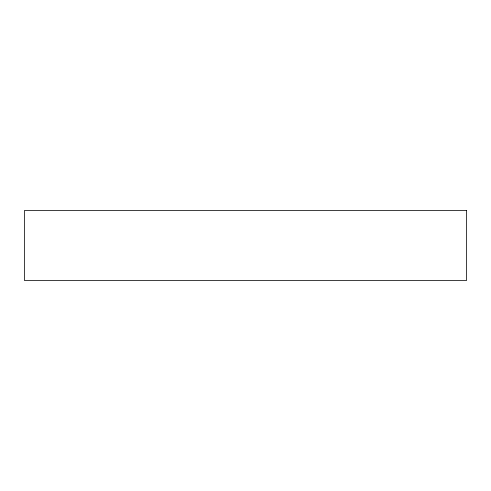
<?xml version="1.0" encoding="UTF-8"?>
<svg xmlns="http://www.w3.org/2000/svg" width="491" height="491" viewBox="0 0 491 491"><rect width="100%" height="100%" fill="white"/><g stroke="black" fill="none" stroke-linecap="round" stroke-linejoin="round"><path stroke-width="0.74" d="M466.45 210.406L24.55 210.406L24.55 280.594L466.45 280.594L466.45 210.406"/></g></svg>
